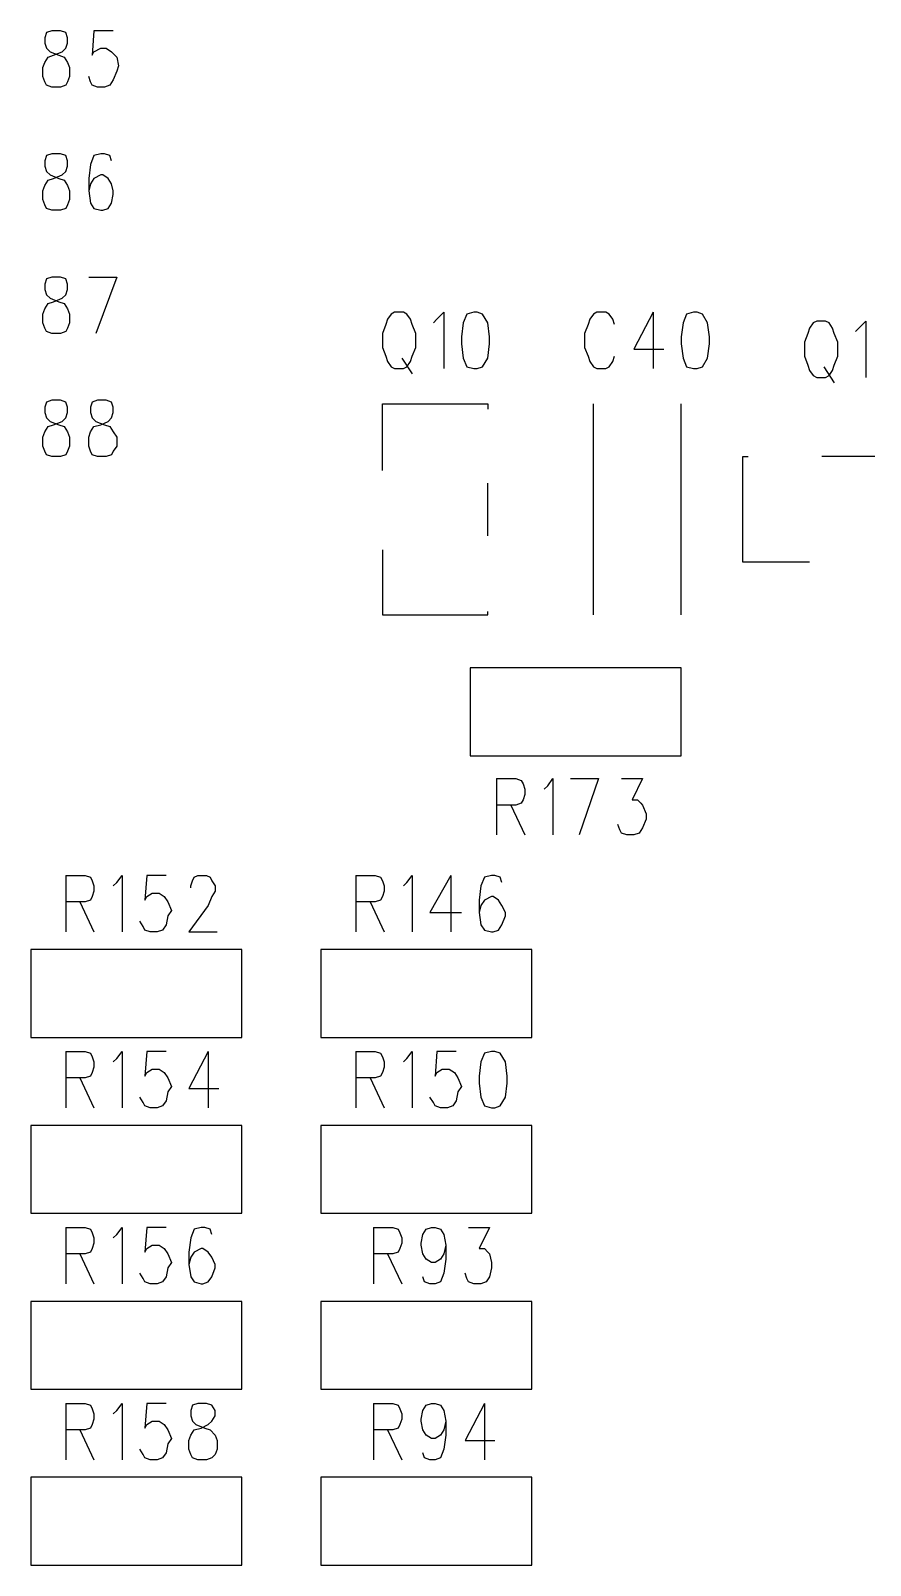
# Model space of a CAD drawing. Extents: x 295 to 953, y 10 to 290.
# Drawn here: x 769.3 to 789.31, y 107.42 to 143.97 of the extents above; entities that cross this region are included whole.
import ezdxf

# ---------------------------------------------------------------- set-up
doc = ezdxf.new("R2010")
doc.units = 0
doc.header["$LTSCALE"] = 5
doc.header["$MEASUREMENT"] = 0
doc.layers.add('SST0126_PHO', color=15, linetype='CONTINUOUS')

msp = doc.modelspace()

# ---------------------------------------------------------------- linework, layer by layer
at = {"layer": 'SST0126_PHO', "color": 7}
for p, q in [((769.678, 143.925), (769.636, 143.8)), ((769.636, 143.8), (769.636, 143.674)), ((769.636, 143.674), (769.678, 143.548)), ((769.804, 143.967), (769.678, 143.925)), ((770.013, 143.967), (769.804, 143.967)), ((770.139, 143.925), (770.013, 143.967)), ((770.181, 143.8), (770.139, 143.925)), ((770.139, 143.548), (770.181, 143.674)), ((770.181, 143.674), (770.181, 143.8)), ((770.81, 143.967), (770.768, 143.381)), ((771.271, 143.967), (770.81, 143.967)), ((769.636, 143.213), (769.72, 143.339)), ((769.678, 143.548), (769.762, 143.464)), ((769.72, 143.339), (769.846, 143.381)), ((769.762, 143.464), (769.972, 143.381)), ((769.846, 143.381), (770.055, 143.464)), ((769.972, 143.381), (770.097, 143.339)), ((770.055, 143.464), (770.139, 143.548)), ((770.097, 143.339), (770.181, 143.213)), ((770.768, 143.381), (770.81, 143.464)), ((770.81, 143.464), (770.977, 143.548)), ((770.977, 143.548), (771.103, 143.548)), ((771.103, 143.548), (771.229, 143.464)), ((771.229, 143.464), (771.355, 143.339)), ((771.355, 143.339), (771.397, 143.129)), ((769.594, 143.087), (769.636, 143.213)), ((769.594, 142.878), (769.594, 143.087)), ((770.181, 143.213), (770.223, 143.087)), ((770.223, 143.087), (770.223, 142.878)), ((771.355, 143.003), (771.271, 142.794)), ((771.397, 143.129), (771.355, 143.003)), ((769.636, 142.752), (769.594, 142.878)), ((769.678, 142.668), (769.636, 142.752)), ((769.804, 142.626), (769.678, 142.668)), ((770.013, 142.626), (769.804, 142.626)), ((770.139, 142.668), (770.013, 142.626)), ((770.181, 142.752), (770.139, 142.668)), ((770.223, 142.878), (770.181, 142.752)), ((770.726, 142.752), (770.684, 142.878)), ((770.768, 142.668), (770.726, 142.752)), ((770.894, 142.626), (770.768, 142.668)), ((771.061, 142.626), (770.894, 142.626)), ((771.187, 142.668), (771.061, 142.626)), ((771.271, 142.794), (771.187, 142.668)), ((769.678, 140.992), (769.636, 140.866)), ((769.636, 140.866), (769.636, 140.74)), ((769.636, 140.74), (769.678, 140.615)), ((769.804, 141.034), (769.678, 140.992)), ((770.013, 141.034), (769.804, 141.034)), ((770.139, 140.992), (770.013, 141.034)), ((770.181, 140.866), (770.139, 140.992)), ((770.139, 140.615), (770.181, 140.74)), ((770.181, 140.74), (770.181, 140.866)), ((770.726, 140.782), (770.684, 140.447)), ((770.81, 140.992), (770.726, 140.782)), ((770.977, 141.034), (770.81, 140.992)), ((771.061, 141.034), (770.977, 141.034)), ((771.187, 140.992), (771.061, 141.034)), ((771.229, 140.866), (771.187, 140.992)), ((769.636, 140.279), (769.72, 140.405)), ((769.678, 140.615), (769.762, 140.531)), ((769.72, 140.405), (769.846, 140.447)), ((769.762, 140.531), (769.972, 140.447)), ((769.846, 140.447), (770.055, 140.531)), ((769.972, 140.447), (770.097, 140.405)), ((770.055, 140.531), (770.139, 140.615)), ((770.097, 140.405), (770.181, 140.279)), ((770.684, 140.447), (770.684, 140.154)), ((770.81, 140.447), (770.726, 140.321)), ((770.977, 140.531), (770.81, 140.447)), ((771.019, 140.531), (770.977, 140.531)), ((771.145, 140.447), (771.019, 140.531)), ((771.229, 140.321), (771.145, 140.447)), ((769.594, 140.154), (769.636, 140.279)), ((769.594, 139.944), (769.594, 140.154)), ((770.181, 140.279), (770.223, 140.154)), ((770.223, 140.154), (770.223, 139.944)), ((770.726, 140.321), (770.684, 140.154)), ((770.684, 140.154), (770.726, 139.86)), ((771.271, 140.154), (771.229, 140.321)), ((771.229, 139.86), (771.271, 140.07)), ((771.271, 140.07), (771.271, 140.154)), ((769.636, 139.818), (769.594, 139.944)), ((769.678, 139.734), (769.636, 139.818)), ((769.804, 139.693), (769.678, 139.734)), ((770.013, 139.693), (769.804, 139.693)), ((770.139, 139.734), (770.013, 139.693)), ((770.181, 139.818), (770.139, 139.734)), ((770.223, 139.944), (770.181, 139.818)), ((770.726, 139.86), (770.81, 139.734)), ((770.81, 139.734), (770.977, 139.693)), ((770.977, 139.693), (771.019, 139.693)), ((771.019, 139.693), (771.145, 139.734)), ((771.145, 139.734), (771.229, 139.86)), ((769.678, 138.058), (769.636, 137.932)), ((769.636, 137.932), (769.636, 137.807)), ((769.636, 137.807), (769.678, 137.681)), ((769.804, 138.1), (769.678, 138.058)), ((770.013, 138.1), (769.804, 138.1)), ((770.139, 138.058), (770.013, 138.1)), ((770.181, 137.932), (770.139, 138.058)), ((770.139, 137.681), (770.181, 137.807)), ((770.181, 137.807), (770.181, 137.932)), ((770.684, 138.1), (771.355, 138.1)), ((771.355, 138.1), (770.852, 136.759)), ((769.636, 137.346), (769.72, 137.471)), ((769.678, 137.681), (769.762, 137.597)), ((769.72, 137.471), (769.846, 137.513)), ((769.762, 137.597), (769.972, 137.513)), ((769.846, 137.513), (770.055, 137.597)), ((769.972, 137.513), (770.097, 137.471)), ((770.055, 137.597), (770.139, 137.681)), ((770.097, 137.471), (770.181, 137.346)), ((769.594, 137.22), (769.636, 137.346)), ((769.594, 137.01), (769.594, 137.22)), ((770.181, 137.346), (770.223, 137.22)), ((770.223, 137.22), (770.223, 137.01)), ((777.809, 137.094), (777.767, 136.968)), ((777.893, 137.22), (777.809, 137.094)), ((777.976, 137.262), (777.893, 137.22)), ((778.186, 137.262), (777.976, 137.262)), ((778.27, 137.22), (778.186, 137.262)), ((778.354, 137.094), (778.27, 137.22)), ((778.395, 136.968), (778.354, 137.094)), ((778.898, 137.01), (778.982, 137.094)), ((778.982, 137.094), (779.15, 137.262)), ((779.15, 137.262), (779.15, 135.921)), ((779.695, 137.22), (779.611, 137.01)), ((779.862, 137.262), (779.695, 137.22)), ((779.946, 137.262), (779.862, 137.262)), ((780.072, 137.22), (779.946, 137.262)), ((780.198, 137.01), (780.072, 137.22)), ((782.628, 137.094), (782.586, 136.968)), ((782.712, 137.22), (782.628, 137.094)), ((782.796, 137.262), (782.712, 137.22)), ((783.006, 137.262), (782.796, 137.262)), ((783.089, 137.22), (783.006, 137.262)), ((783.173, 137.094), (783.089, 137.22)), ((783.215, 136.968), (783.173, 137.094)), ((784.137, 137.262), (783.676, 136.382)), ((784.137, 137.262), (784.137, 135.921)), ((784.933, 137.22), (784.85, 137.01)), ((785.101, 137.262), (784.933, 137.22)), ((785.185, 137.262), (785.101, 137.262)), ((785.311, 137.22), (785.185, 137.262)), ((785.436, 137.01), (785.311, 137.22)), ((788.035, 137.052), (787.951, 137.01)), ((788.244, 137.052), (788.035, 137.052)), ((788.328, 137.01), (788.244, 137.052)), ((789.041, 136.885), (789.208, 137.052)), ((789.208, 137.052), (789.208, 135.711)), ((769.636, 136.885), (769.594, 137.01)), ((769.678, 136.801), (769.636, 136.885)), ((769.804, 136.759), (769.678, 136.801)), ((770.013, 136.759), (769.804, 136.759)), ((770.139, 136.801), (770.013, 136.759)), ((770.181, 136.885), (770.139, 136.801)), ((770.223, 137.01), (770.181, 136.885)), ((777.767, 136.968), (777.683, 136.759)), ((777.683, 136.759), (777.683, 136.424)), ((778.479, 136.759), (778.395, 136.968)), ((778.479, 136.424), (778.479, 136.759)), ((779.611, 137.01), (779.569, 136.675)), ((780.24, 136.675), (780.198, 137.01)), ((782.586, 136.968), (782.503, 136.759)), ((782.503, 136.759), (782.503, 136.424)), ((784.85, 137.01), (784.808, 136.675)), ((785.478, 136.675), (785.436, 137.01)), ((787.825, 136.759), (787.741, 136.549)), ((787.867, 136.885), (787.825, 136.759)), ((787.951, 137.01), (787.867, 136.885)), ((788.412, 136.885), (788.328, 137.01)), ((788.454, 136.759), (788.412, 136.885)), ((788.538, 136.549), (788.454, 136.759)), ((788.957, 136.801), (789.041, 136.885)), ((777.683, 136.424), (777.767, 136.214)), ((778.395, 136.214), (778.479, 136.424)), ((779.569, 136.675), (779.569, 136.507)), ((779.569, 136.507), (779.611, 136.172)), ((780.198, 136.172), (780.24, 136.507)), ((780.24, 136.507), (780.24, 136.675)), ((782.503, 136.424), (782.586, 136.214)), ((783.676, 136.382), (784.389, 136.382)), ((784.808, 136.675), (784.808, 136.507)), ((784.808, 136.507), (784.85, 136.172)), ((785.436, 136.172), (785.478, 136.507)), ((785.478, 136.507), (785.478, 136.675)), ((787.741, 136.549), (787.741, 136.214)), ((788.538, 136.214), (788.538, 136.549)), ((777.767, 136.214), (777.809, 136.088)), ((777.809, 136.088), (777.893, 135.963)), ((777.893, 135.963), (777.976, 135.921)), ((778.144, 136.172), (778.395, 135.795)), ((778.186, 135.921), (778.27, 135.963)), ((778.27, 135.963), (778.354, 136.088)), ((778.354, 136.088), (778.395, 136.214)), ((779.611, 136.172), (779.695, 135.963)), ((779.695, 135.963), (779.862, 135.921)), ((779.946, 135.921), (780.072, 135.963)), ((780.072, 135.963), (780.198, 136.172)), ((782.586, 136.214), (782.628, 136.088)), ((782.628, 136.088), (782.712, 135.963)), ((782.712, 135.963), (782.796, 135.921)), ((783.006, 135.921), (783.089, 135.963)), ((783.089, 135.963), (783.173, 136.088)), ((783.173, 136.088), (783.215, 136.214)), ((784.85, 136.172), (784.933, 135.963)), ((784.933, 135.963), (785.101, 135.921)), ((785.185, 135.921), (785.311, 135.963)), ((785.311, 135.963), (785.436, 136.172)), ((787.741, 136.214), (787.825, 136.004)), ((787.825, 136.004), (787.867, 135.879)), ((788.202, 135.963), (788.454, 135.585)), ((788.412, 135.879), (788.454, 136.004)), ((788.454, 136.004), (788.538, 136.214)), ((777.976, 135.921), (778.186, 135.921)), ((779.862, 135.921), (779.946, 135.921)), ((782.796, 135.921), (783.006, 135.921)), ((785.101, 135.921), (785.185, 135.921)), ((787.867, 135.879), (787.951, 135.753)), ((787.951, 135.753), (788.035, 135.711)), ((788.035, 135.711), (788.244, 135.711)), ((788.244, 135.711), (788.328, 135.753)), ((788.328, 135.753), (788.412, 135.879)), ((769.678, 135.124), (769.636, 134.999)), ((769.636, 134.999), (769.636, 134.873)), ((769.636, 134.873), (769.678, 134.747)), ((769.804, 135.166), (769.678, 135.124)), ((770.013, 135.166), (769.804, 135.166)), ((770.139, 135.124), (770.013, 135.166)), ((770.181, 134.999), (770.139, 135.124)), ((770.139, 134.747), (770.181, 134.873)), ((770.181, 134.873), (770.181, 134.999)), ((770.768, 135.124), (770.726, 134.999)), ((770.726, 134.999), (770.726, 134.873)), ((770.726, 134.873), (770.768, 134.747)), ((770.894, 135.166), (770.768, 135.124)), ((771.103, 135.166), (770.894, 135.166)), ((771.229, 135.124), (771.103, 135.166)), ((771.271, 134.999), (771.229, 135.124)), ((771.229, 134.747), (771.271, 134.873)), ((771.271, 134.873), (771.271, 134.999)), ((777.683, 133.49), (777.683, 135.082)), ((777.683, 135.082), (780.198, 135.082)), ((780.198, 135.082), (780.198, 134.957)), ((782.712, 130.053), (782.712, 135.082)), ((784.808, 130.053), (784.808, 135.082)), ((769.636, 134.412), (769.72, 134.538)), ((769.678, 134.747), (769.762, 134.663)), ((769.72, 134.538), (769.846, 134.58)), ((769.762, 134.663), (769.972, 134.58)), ((769.846, 134.58), (770.055, 134.663)), ((769.972, 134.58), (770.097, 134.538)), ((770.055, 134.663), (770.139, 134.747)), ((770.097, 134.538), (770.181, 134.412)), ((770.726, 134.412), (770.81, 134.538)), ((770.768, 134.747), (770.852, 134.663)), ((770.81, 134.538), (770.977, 134.58)), ((770.852, 134.663), (771.061, 134.58)), ((770.977, 134.58), (771.145, 134.663)), ((771.061, 134.58), (771.187, 134.538)), ((771.145, 134.663), (771.229, 134.747)), ((771.187, 134.538), (771.271, 134.412)), ((769.594, 134.286), (769.636, 134.412)), ((769.594, 134.077), (769.594, 134.286)), ((770.181, 134.412), (770.223, 134.286)), ((770.223, 134.286), (770.223, 134.077)), ((770.684, 134.286), (770.726, 134.412)), ((770.684, 134.077), (770.684, 134.286)), ((771.271, 134.412), (771.355, 134.286)), ((771.355, 134.286), (771.355, 134.077)), ((769.636, 133.951), (769.594, 134.077)), ((769.678, 133.867), (769.636, 133.951)), ((769.804, 133.825), (769.678, 133.867)), ((770.013, 133.825), (769.804, 133.825)), ((770.139, 133.867), (770.013, 133.825)), ((770.181, 133.951), (770.139, 133.867)), ((770.223, 134.077), (770.181, 133.951)), ((770.726, 133.951), (770.684, 134.077)), ((770.768, 133.867), (770.726, 133.951)), ((770.894, 133.825), (770.768, 133.867)), ((771.103, 133.825), (770.894, 133.825)), ((771.229, 133.867), (771.103, 133.825)), ((771.271, 133.951), (771.229, 133.867)), ((771.355, 134.077), (771.271, 133.951)), ((786.275, 131.311), (786.275, 133.825)), ((786.275, 133.825), (786.4, 133.825)), ((789.418, 133.825), (788.161, 133.825)), ((780.198, 131.939), (780.198, 133.196)), ((777.683, 131.604), (777.683, 130.053)), ((787.867, 131.311), (786.275, 131.311)), ((780.198, 130.053), (780.198, 130.137)), ((777.683, 130.053), (780.198, 130.053)), ((779.779, 128.796), (779.779, 126.7)), ((784.808, 128.796), (779.779, 128.796)), ((784.808, 126.7), (784.808, 128.796)), ((779.779, 126.7), (784.808, 126.7)), ((780.407, 126.156), (780.868, 126.156)), ((780.407, 126.156), (780.407, 124.814)), ((780.868, 126.156), (780.994, 126.114)), ((780.994, 126.114), (781.036, 126.03)), ((781.623, 125.988), (781.748, 126.156)), ((781.748, 126.156), (781.748, 124.814)), ((782.167, 126.156), (782.838, 126.156)), ((782.838, 126.156), (782.377, 124.814)), ((783.383, 126.156), (783.886, 126.156)), ((783.886, 126.156), (783.634, 125.653)), ((781.036, 126.03), (781.078, 125.904)), ((781.078, 125.778), (781.036, 125.653)), ((781.078, 125.904), (781.078, 125.778)), ((781.539, 125.904), (781.623, 125.988)), ((780.868, 125.527), (780.407, 125.527)), ((780.742, 125.527), (781.078, 124.814)), ((780.994, 125.569), (780.868, 125.527)), ((781.036, 125.653), (780.994, 125.569)), ((783.634, 125.653), (783.76, 125.653)), ((783.76, 125.653), (783.844, 125.569)), ((783.844, 125.569), (783.886, 125.527)), ((783.886, 125.527), (783.97, 125.317)), ((783.341, 124.94), (783.299, 125.066)), ((783.97, 125.192), (783.886, 124.982)), ((783.97, 125.317), (783.97, 125.192)), ((783.383, 124.856), (783.341, 124.94)), ((783.508, 124.814), (783.383, 124.856)), ((783.676, 124.814), (783.508, 124.814)), ((783.802, 124.856), (783.676, 124.814)), ((783.886, 124.982), (783.802, 124.856)), ((770.139, 123.851), (770.6, 123.851)), ((770.139, 123.851), (770.139, 122.509)), ((770.6, 123.851), (770.726, 123.809)), ((770.726, 123.809), (770.768, 123.725)), ((770.768, 123.725), (770.81, 123.599)), ((770.81, 123.599), (770.81, 123.473)), ((771.271, 123.599), (771.355, 123.683)), ((771.355, 123.683), (771.48, 123.851)), ((771.48, 123.851), (771.48, 122.509)), ((772.067, 123.851), (772.025, 123.264)), ((772.528, 123.851), (772.067, 123.851)), ((773.115, 123.599), (773.157, 123.725)), ((773.115, 123.557), (773.115, 123.599)), ((773.157, 123.725), (773.199, 123.809)), ((773.199, 123.809), (773.282, 123.851)), ((773.282, 123.851), (773.492, 123.851)), ((773.492, 123.851), (773.576, 123.809)), ((773.576, 123.809), (773.618, 123.725)), ((773.618, 123.725), (773.702, 123.599)), ((773.702, 123.599), (773.702, 123.473)), ((777.054, 123.851), (777.515, 123.851)), ((777.054, 123.851), (777.054, 122.509)), ((777.515, 123.851), (777.641, 123.809)), ((777.641, 123.809), (777.683, 123.725)), ((777.683, 123.725), (777.725, 123.599)), ((777.725, 123.599), (777.725, 123.473)), ((778.186, 123.599), (778.27, 123.683)), ((778.27, 123.683), (778.395, 123.851)), ((778.395, 123.851), (778.395, 122.509)), ((779.317, 123.851), (778.815, 122.97)), ((779.317, 123.851), (779.317, 122.509)), ((780.03, 123.599), (779.988, 123.264)), ((780.114, 123.809), (780.03, 123.599)), ((780.281, 123.851), (780.114, 123.809)), ((780.365, 123.851), (780.281, 123.851)), ((780.491, 123.809), (780.365, 123.851)), ((780.533, 123.683), (780.491, 123.809)), ((770.6, 123.222), (770.139, 123.222)), ((770.474, 123.222), (770.81, 122.509)), ((770.726, 123.264), (770.6, 123.222)), ((770.768, 123.348), (770.726, 123.264)), ((770.81, 123.473), (770.768, 123.348)), ((772.025, 123.264), (772.067, 123.348)), ((772.067, 123.348), (772.193, 123.431)), ((772.193, 123.431), (772.36, 123.431)), ((772.36, 123.431), (772.486, 123.348)), ((772.486, 123.348), (772.57, 123.222)), ((772.57, 123.222), (772.654, 123.012)), ((773.618, 123.348), (773.534, 123.138)), ((773.702, 123.473), (773.618, 123.348)), ((777.515, 123.222), (777.054, 123.222)), ((777.39, 123.222), (777.725, 122.509)), ((777.641, 123.264), (777.515, 123.222)), ((777.683, 123.348), (777.641, 123.264)), ((777.725, 123.473), (777.683, 123.348)), ((779.988, 123.264), (779.988, 122.97)), ((780.114, 123.264), (780.03, 123.138)), ((780.281, 123.348), (780.114, 123.264)), ((780.323, 123.348), (780.281, 123.348)), ((780.449, 123.264), (780.323, 123.348)), ((780.533, 123.138), (780.449, 123.264)), ((772.57, 122.887), (772.528, 122.677)), ((772.654, 123.012), (772.57, 122.887)), ((773.534, 123.138), (773.073, 122.509)), ((778.815, 122.97), (779.569, 122.97)), ((780.03, 123.138), (779.988, 122.97)), ((779.988, 122.97), (780.03, 122.677)), ((780.617, 122.97), (780.533, 123.138)), ((780.533, 122.677), (780.617, 122.887)), ((780.617, 122.887), (780.617, 122.97)), ((771.983, 122.635), (771.899, 122.761)), ((772.025, 122.551), (771.983, 122.635)), ((772.151, 122.509), (772.025, 122.551)), ((772.319, 122.509), (772.151, 122.509)), ((772.444, 122.551), (772.319, 122.509)), ((772.528, 122.677), (772.444, 122.551)), ((773.073, 122.509), (773.743, 122.509)), ((780.03, 122.677), (780.114, 122.551)), ((780.114, 122.551), (780.281, 122.509)), ((780.281, 122.509), (780.323, 122.509)), ((780.323, 122.509), (780.449, 122.551)), ((780.449, 122.551), (780.533, 122.677)), ((769.301, 122.09), (769.301, 119.995)), ((774.33, 122.09), (769.301, 122.09)), ((774.33, 119.995), (774.33, 122.09)), ((776.216, 122.09), (776.216, 119.995)), ((781.245, 122.09), (776.216, 122.09)), ((781.245, 119.995), (781.245, 122.09)), ((769.301, 119.995), (774.33, 119.995)), ((776.216, 119.995), (781.245, 119.995)), ((770.139, 119.66), (770.6, 119.66)), ((770.139, 119.66), (770.139, 118.318)), ((770.6, 119.66), (770.726, 119.618)), ((770.726, 119.618), (770.768, 119.534)), ((770.768, 119.534), (770.81, 119.408)), ((771.355, 119.492), (771.48, 119.66)), ((771.48, 119.66), (771.48, 118.318)), ((772.067, 119.66), (772.025, 119.073)), ((772.528, 119.66), (772.067, 119.66)), ((773.534, 119.66), (773.073, 118.779)), ((773.534, 119.66), (773.534, 118.318)), ((777.054, 119.66), (777.515, 119.66)), ((777.054, 119.66), (777.054, 118.318)), ((777.515, 119.66), (777.641, 119.618)), ((777.641, 119.618), (777.683, 119.534)), ((777.683, 119.534), (777.725, 119.408)), ((778.27, 119.492), (778.395, 119.66)), ((778.395, 119.66), (778.395, 118.318)), ((778.982, 119.66), (778.94, 119.073)), ((779.443, 119.66), (778.982, 119.66)), ((780.114, 119.618), (780.03, 119.408)), ((780.281, 119.66), (780.114, 119.618)), ((780.365, 119.66), (780.281, 119.66)), ((780.491, 119.618), (780.365, 119.66)), ((780.617, 119.408), (780.491, 119.618)), ((770.768, 119.157), (770.726, 119.073)), ((770.81, 119.282), (770.768, 119.157)), ((770.81, 119.408), (770.81, 119.282)), ((771.271, 119.408), (771.355, 119.492)), ((772.025, 119.073), (772.067, 119.157)), ((772.067, 119.157), (772.193, 119.24)), ((772.193, 119.24), (772.36, 119.24)), ((772.36, 119.24), (772.486, 119.157)), ((772.486, 119.157), (772.57, 119.031)), ((777.683, 119.157), (777.641, 119.073)), ((777.725, 119.282), (777.683, 119.157)), ((777.725, 119.408), (777.725, 119.282)), ((778.186, 119.408), (778.27, 119.492)), ((778.94, 119.073), (778.982, 119.157)), ((778.982, 119.157), (779.108, 119.24)), ((779.108, 119.24), (779.276, 119.24)), ((779.276, 119.24), (779.401, 119.157)), ((779.401, 119.157), (779.485, 119.031)), ((780.03, 119.408), (779.988, 119.073)), ((780.659, 119.073), (780.617, 119.408)), ((770.6, 119.031), (770.139, 119.031)), ((770.474, 119.031), (770.81, 118.318)), ((770.726, 119.073), (770.6, 119.031)), ((772.57, 119.031), (772.654, 118.821)), ((772.654, 118.821), (772.57, 118.696)), ((773.073, 118.779), (773.785, 118.779)), ((777.515, 119.031), (777.054, 119.031)), ((777.39, 119.031), (777.725, 118.318)), ((777.641, 119.073), (777.515, 119.031)), ((779.485, 119.031), (779.569, 118.821)), ((779.569, 118.821), (779.485, 118.696)), ((779.988, 119.073), (779.988, 118.905)), ((779.988, 118.905), (780.03, 118.57)), ((780.617, 118.57), (780.659, 118.905)), ((780.659, 118.905), (780.659, 119.073)), ((771.983, 118.444), (771.899, 118.57)), ((772.025, 118.36), (771.983, 118.444)), ((772.528, 118.486), (772.444, 118.36)), ((772.57, 118.696), (772.528, 118.486)), ((778.898, 118.444), (778.815, 118.57)), ((778.94, 118.36), (778.898, 118.444)), ((779.443, 118.486), (779.359, 118.36)), ((779.485, 118.696), (779.443, 118.486)), ((780.03, 118.57), (780.114, 118.36)), ((780.491, 118.36), (780.617, 118.57)), ((772.151, 118.318), (772.025, 118.36)), ((772.319, 118.318), (772.151, 118.318)), ((772.444, 118.36), (772.319, 118.318)), ((779.066, 118.318), (778.94, 118.36)), ((779.234, 118.318), (779.066, 118.318)), ((779.359, 118.36), (779.234, 118.318)), ((780.114, 118.36), (780.281, 118.318)), ((780.281, 118.318), (780.365, 118.318)), ((780.365, 118.318), (780.491, 118.36)), ((769.301, 117.899), (769.301, 115.804)), ((774.33, 117.899), (769.301, 117.899)), ((774.33, 115.804), (774.33, 117.899)), ((776.216, 117.899), (776.216, 115.804)), ((781.245, 117.899), (776.216, 117.899)), ((781.245, 115.804), (781.245, 117.899)), ((769.301, 115.804), (774.33, 115.804)), ((776.216, 115.804), (781.245, 115.804)), ((770.139, 115.469), (770.6, 115.469)), ((770.139, 115.469), (770.139, 114.127)), ((770.6, 115.469), (770.726, 115.427)), ((770.726, 115.427), (770.768, 115.343)), ((770.768, 115.343), (770.81, 115.217)), ((770.81, 115.217), (770.81, 115.091)), ((771.271, 115.217), (771.355, 115.301)), ((771.355, 115.301), (771.48, 115.469)), ((771.48, 115.469), (771.48, 114.127)), ((772.067, 115.469), (772.025, 114.882)), ((772.528, 115.469), (772.067, 115.469)), ((773.115, 115.217), (773.073, 114.882)), ((773.199, 115.427), (773.115, 115.217)), ((773.366, 115.469), (773.199, 115.427)), ((773.45, 115.469), (773.366, 115.469)), ((773.576, 115.427), (773.45, 115.469)), ((773.618, 115.301), (773.576, 115.427)), ((777.473, 115.469), (777.934, 115.469)), ((777.473, 115.469), (777.473, 114.127)), ((777.934, 115.469), (778.06, 115.427)), ((778.06, 115.427), (778.102, 115.343)), ((778.102, 115.343), (778.144, 115.217)), ((778.144, 115.217), (778.144, 115.091)), ((778.605, 115.091), (778.647, 115.301)), ((778.647, 115.301), (778.731, 115.427)), ((778.731, 115.427), (778.856, 115.469)), ((778.856, 115.469), (778.94, 115.469)), ((778.94, 115.469), (779.066, 115.427)), ((779.066, 115.427), (779.15, 115.301)), ((779.15, 115.301), (779.192, 115.049)), ((779.737, 115.469), (780.24, 115.469)), ((780.24, 115.469), (779.988, 114.966)), ((770.6, 114.84), (770.139, 114.84)), ((770.474, 114.84), (770.81, 114.127)), ((770.726, 114.882), (770.6, 114.84)), ((770.768, 114.966), (770.726, 114.882)), ((770.81, 115.091), (770.768, 114.966)), ((772.025, 114.882), (772.067, 114.966)), ((772.067, 114.966), (772.193, 115.049)), ((772.193, 115.049), (772.36, 115.049)), ((772.36, 115.049), (772.486, 114.966)), ((772.486, 114.966), (772.57, 114.84)), ((772.57, 114.84), (772.654, 114.63)), ((773.073, 114.882), (773.073, 114.588)), ((773.115, 114.756), (773.073, 114.588)), ((773.199, 114.882), (773.115, 114.756)), ((773.366, 114.966), (773.199, 114.882)), ((773.408, 114.966), (773.366, 114.966)), ((773.534, 114.882), (773.408, 114.966)), ((773.618, 114.756), (773.534, 114.882)), ((773.702, 114.588), (773.618, 114.756)), ((777.934, 114.84), (777.473, 114.84)), ((777.809, 114.84), (778.144, 114.127)), ((778.06, 114.882), (777.934, 114.84)), ((778.102, 114.966), (778.06, 114.882)), ((778.144, 115.091), (778.102, 114.966)), ((778.605, 115.049), (778.605, 115.091)), ((778.647, 114.84), (778.605, 115.049)), ((778.731, 114.714), (778.647, 114.84)), ((779.15, 114.84), (779.066, 114.714)), ((779.192, 115.049), (779.15, 114.84)), ((779.192, 115.049), (779.192, 114.714)), ((779.988, 114.966), (780.114, 114.966)), ((780.114, 114.966), (780.198, 114.882)), ((780.198, 114.882), (780.24, 114.84)), ((780.24, 114.84), (780.281, 114.63)), ((772.57, 114.505), (772.528, 114.295)), ((772.654, 114.63), (772.57, 114.505)), ((773.073, 114.588), (773.115, 114.295)), ((773.618, 114.295), (773.702, 114.505)), ((773.702, 114.505), (773.702, 114.588)), ((778.856, 114.63), (778.731, 114.714)), ((778.94, 114.63), (778.856, 114.63)), ((779.066, 114.714), (778.94, 114.63)), ((779.192, 114.714), (779.15, 114.379)), ((780.281, 114.505), (780.24, 114.295)), ((780.281, 114.63), (780.281, 114.505)), ((771.983, 114.253), (771.899, 114.379)), ((772.025, 114.169), (771.983, 114.253)), ((772.151, 114.127), (772.025, 114.169)), ((772.319, 114.127), (772.151, 114.127)), ((772.444, 114.169), (772.319, 114.127)), ((772.528, 114.295), (772.444, 114.169)), ((773.115, 114.295), (773.199, 114.169)), ((773.199, 114.169), (773.366, 114.127)), ((773.366, 114.127), (773.408, 114.127)), ((773.408, 114.127), (773.534, 114.169)), ((773.534, 114.169), (773.618, 114.295)), ((778.689, 114.169), (778.647, 114.295)), ((778.815, 114.127), (778.689, 114.169)), ((778.94, 114.127), (778.815, 114.127)), ((779.066, 114.169), (778.94, 114.127)), ((779.15, 114.379), (779.066, 114.169)), ((779.695, 114.253), (779.653, 114.379)), ((779.737, 114.169), (779.695, 114.253)), ((779.862, 114.127), (779.737, 114.169)), ((780.03, 114.127), (779.862, 114.127)), ((780.156, 114.169), (780.03, 114.127)), ((780.24, 114.295), (780.156, 114.169)), ((769.301, 113.708), (769.301, 111.613)), ((774.33, 113.708), (769.301, 113.708)), ((774.33, 111.613), (774.33, 113.708)), ((776.216, 113.708), (776.216, 111.613)), ((781.245, 113.708), (776.216, 113.708)), ((781.245, 111.613), (781.245, 113.708)), ((769.301, 111.613), (774.33, 111.613)), ((776.216, 111.613), (781.245, 111.613)), ((770.139, 111.278), (770.6, 111.278)), ((770.139, 111.278), (770.139, 109.936)), ((770.6, 111.278), (770.726, 111.236)), ((770.726, 111.236), (770.768, 111.152)), ((770.768, 111.152), (770.81, 111.026)), ((771.271, 111.026), (771.355, 111.11)), ((771.355, 111.11), (771.48, 111.278)), ((771.48, 111.278), (771.48, 109.936)), ((772.067, 111.278), (772.025, 110.691)), ((772.528, 111.278), (772.067, 111.278)), ((773.157, 111.236), (773.115, 111.11)), ((773.115, 111.11), (773.115, 110.984)), ((773.282, 111.278), (773.157, 111.236)), ((773.492, 111.278), (773.282, 111.278)), ((773.618, 111.236), (773.492, 111.278)), ((773.702, 111.11), (773.618, 111.236)), ((773.702, 110.984), (773.702, 111.11)), ((777.473, 111.278), (777.934, 111.278)), ((777.473, 111.278), (777.473, 109.936)), ((777.934, 111.278), (778.06, 111.236)), ((778.06, 111.236), (778.102, 111.152)), ((778.102, 111.152), (778.144, 111.026)), ((778.605, 110.9), (778.647, 111.11)), ((778.647, 111.11), (778.731, 111.236)), ((778.731, 111.236), (778.856, 111.278)), ((778.856, 111.278), (778.94, 111.278)), ((778.94, 111.278), (779.066, 111.236)), ((779.066, 111.236), (779.15, 111.11)), ((779.15, 111.11), (779.192, 110.858)), ((780.114, 111.278), (779.653, 110.397)), ((780.114, 111.278), (780.114, 109.936)), ((770.768, 110.775), (770.726, 110.691)), ((770.81, 110.9), (770.768, 110.775)), ((770.81, 111.026), (770.81, 110.9)), ((772.025, 110.691), (772.067, 110.775)), ((772.067, 110.775), (772.193, 110.858)), ((772.193, 110.858), (772.36, 110.858)), ((772.36, 110.858), (772.486, 110.775)), ((772.486, 110.775), (772.57, 110.649)), ((773.115, 110.984), (773.157, 110.858)), ((773.157, 110.858), (773.241, 110.775)), ((773.241, 110.775), (773.45, 110.691)), ((773.366, 110.691), (773.534, 110.775)), ((773.534, 110.775), (773.618, 110.858)), ((773.618, 110.858), (773.702, 110.984)), ((778.102, 110.775), (778.06, 110.691)), ((778.144, 110.9), (778.102, 110.775)), ((778.144, 111.026), (778.144, 110.9)), ((778.605, 110.858), (778.605, 110.9)), ((778.647, 110.649), (778.605, 110.858)), ((779.192, 110.858), (779.15, 110.649)), ((779.192, 110.858), (779.192, 110.523)), ((770.6, 110.649), (770.139, 110.649)), ((770.474, 110.649), (770.81, 109.936)), ((770.726, 110.691), (770.6, 110.649)), ((772.57, 110.649), (772.654, 110.439)), ((772.654, 110.439), (772.57, 110.314)), ((773.073, 110.397), (773.115, 110.523)), ((773.073, 110.188), (773.073, 110.397)), ((773.115, 110.523), (773.199, 110.649)), ((773.199, 110.649), (773.366, 110.691)), ((773.45, 110.691), (773.576, 110.649)), ((773.576, 110.649), (773.702, 110.523)), ((773.702, 110.523), (773.743, 110.397)), ((773.743, 110.397), (773.743, 110.188)), ((777.934, 110.649), (777.473, 110.649)), ((777.809, 110.649), (778.144, 109.936)), ((778.06, 110.691), (777.934, 110.649)), ((778.731, 110.523), (778.647, 110.649)), ((778.856, 110.439), (778.731, 110.523)), ((778.94, 110.439), (778.856, 110.439)), ((779.066, 110.523), (778.94, 110.439)), ((779.15, 110.649), (779.066, 110.523)), ((779.192, 110.523), (779.15, 110.188)), ((779.653, 110.397), (780.365, 110.397)), ((771.983, 110.062), (771.899, 110.188)), ((772.025, 109.978), (771.983, 110.062)), ((772.528, 110.104), (772.444, 109.978)), ((772.57, 110.314), (772.528, 110.104)), ((773.115, 110.062), (773.073, 110.188)), ((773.157, 109.978), (773.115, 110.062)), ((773.702, 110.062), (773.618, 109.978)), ((773.743, 110.188), (773.702, 110.062)), ((778.689, 109.978), (778.647, 110.104)), ((779.15, 110.188), (779.066, 109.978)), ((772.151, 109.936), (772.025, 109.978)), ((772.319, 109.936), (772.151, 109.936)), ((772.444, 109.978), (772.319, 109.936)), ((773.282, 109.936), (773.157, 109.978)), ((773.492, 109.936), (773.282, 109.936)), ((773.618, 109.978), (773.492, 109.936)), ((778.815, 109.936), (778.689, 109.978)), ((778.94, 109.936), (778.815, 109.936)), ((779.066, 109.978), (778.94, 109.936)), ((769.301, 109.517), (769.301, 107.422)), ((774.33, 109.517), (769.301, 109.517)), ((774.33, 107.422), (774.33, 109.517)), ((776.216, 109.517), (776.216, 107.422)), ((781.245, 109.517), (776.216, 109.517)), ((781.245, 107.422), (781.245, 109.517)), ((769.301, 107.422), (774.33, 107.422)), ((776.216, 107.422), (781.245, 107.422))]:
    msp.add_line(p, q, dxfattribs=at)

doc.saveas('drawing.dxf')
